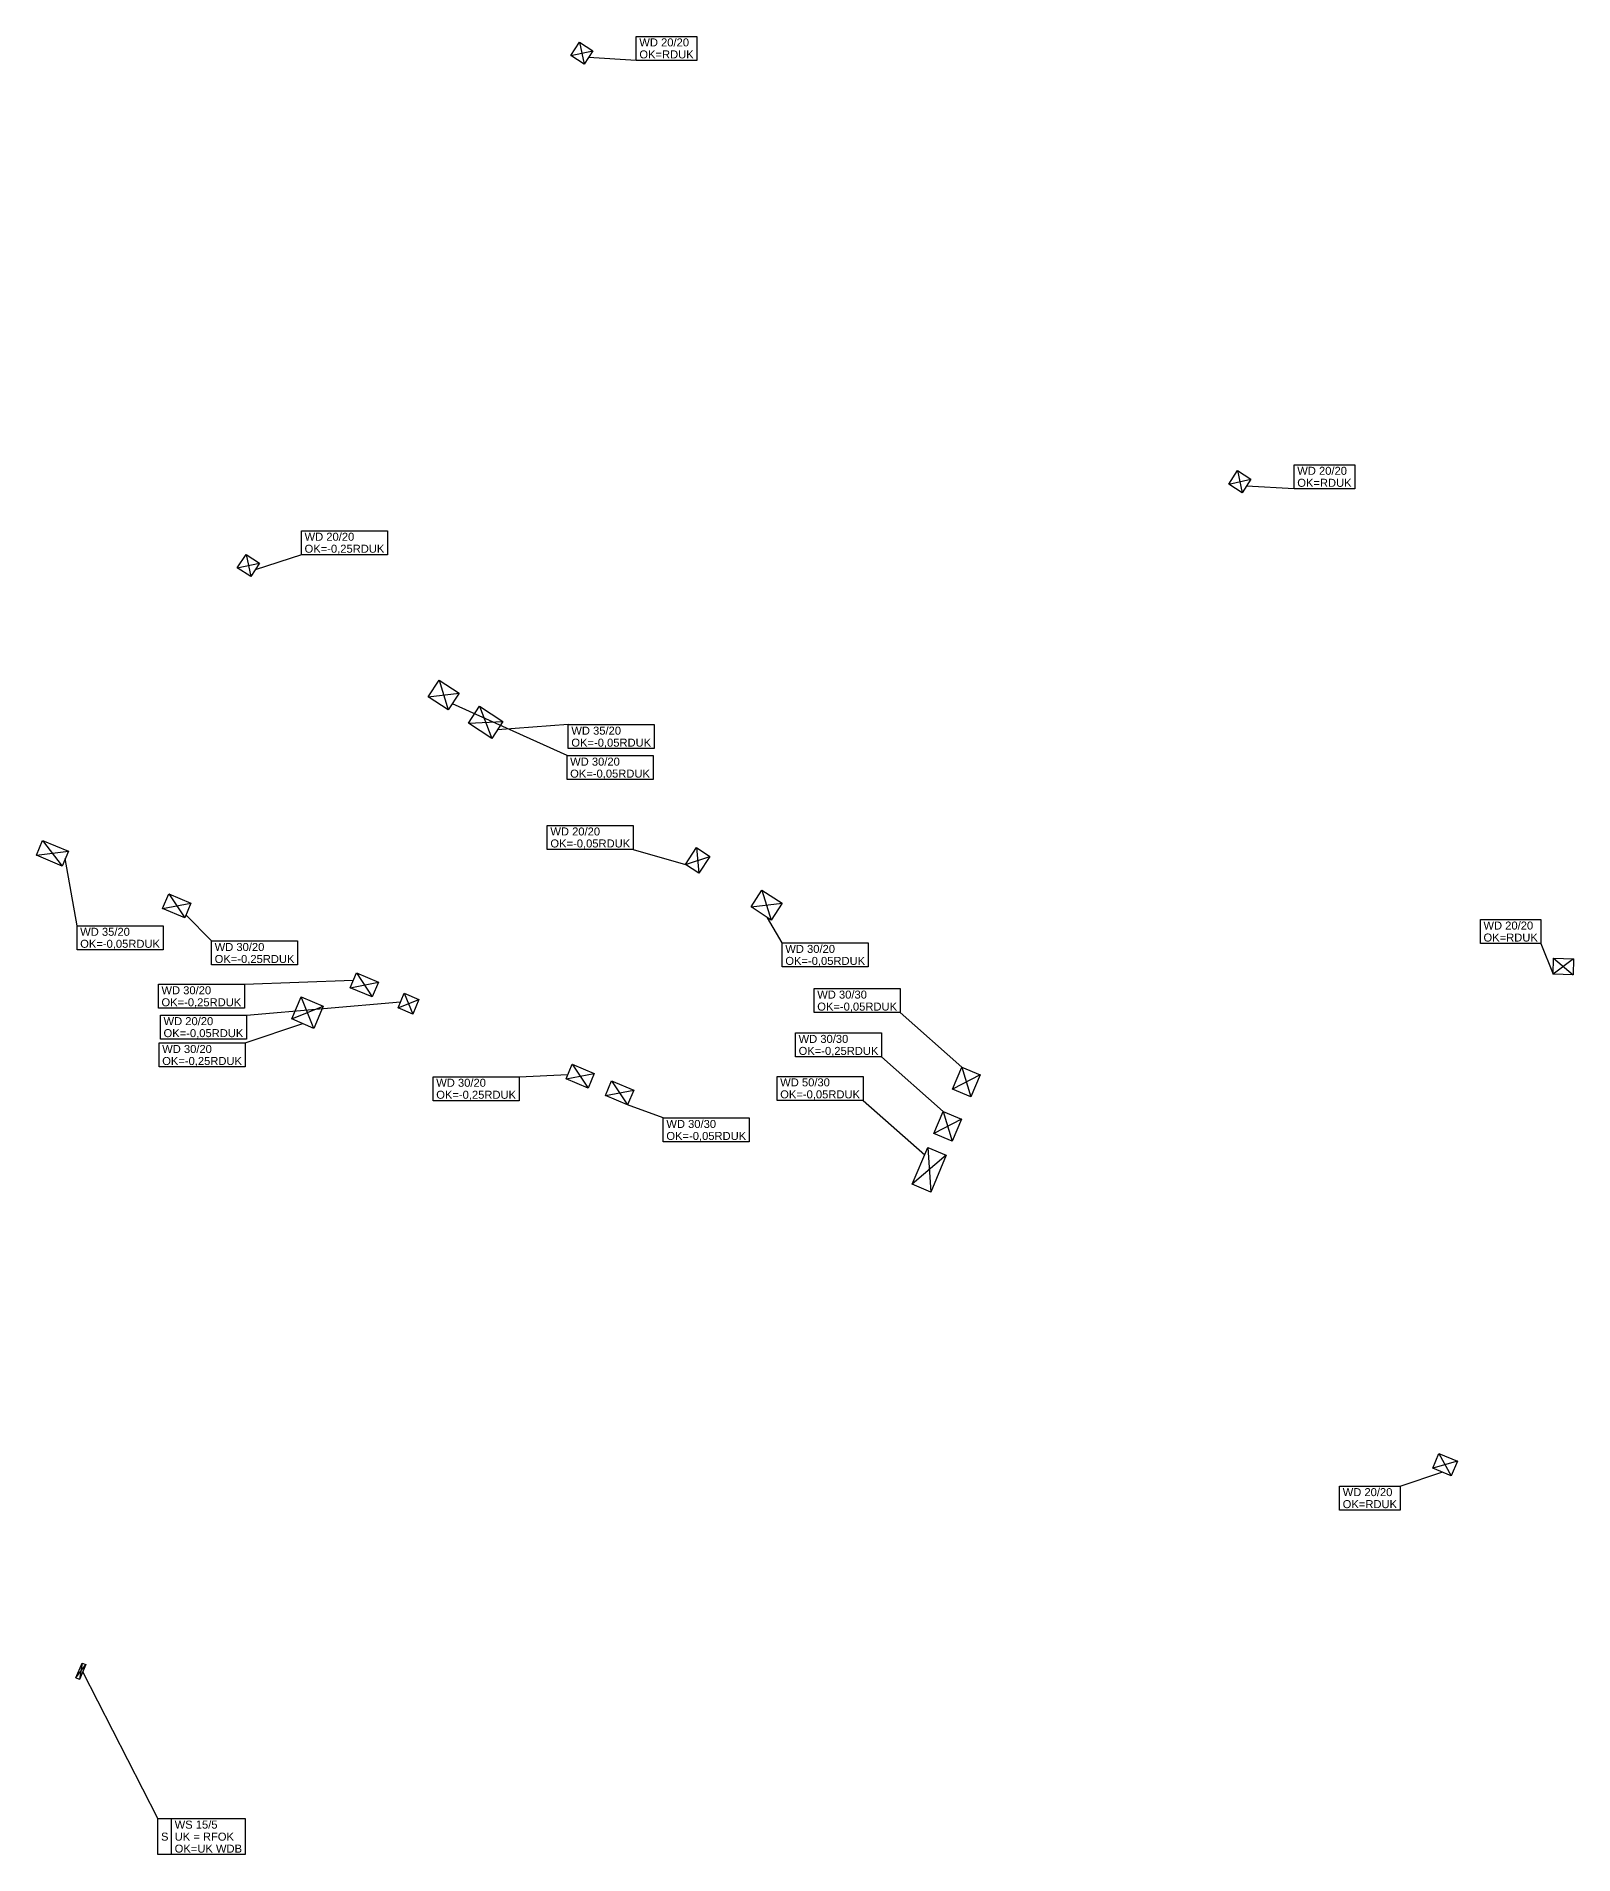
# Model space of a CAD drawing. Extents: x 18.3 to 92.3, y 20.8 to 61.6.
# Drawn here: x 73.04 to 92.26, y 30.75 to 53.48 of the extents above; entities that cross this region are included whole.
import ezdxf

# ---------------------------------------------------------------- set-up
doc = ezdxf.new("R2010")
doc.units = 0
doc.layers.add('Objekt', color=7, linetype='Continuous', lineweight=18)
doc.layers.add('Text', color=1, linetype='Continuous', lineweight=18, true_color=0xff0000)
doc.styles.get("Standard").update_dxf_attribs({"font": 'arial.ttf'})

msp = doc.modelspace()

# ---------------------------------------------------------------- linework, layer by layer
at = {"layer": 'Objekt', "color": 0, "linetype": 'ByBlock', "lineweight": -2, "ltscale": 0.18}
for p, q in [((79.722, 53.236), (79.831, 53.403)), ((79.722, 53.236), (79.998, 53.294)), ((79.889, 53.127), (79.722, 53.236)), ((79.831, 53.403), (79.998, 53.294)), ((79.831, 53.403), (79.889, 53.127)), ((79.998, 53.294), (79.889, 53.127)), ((87.947, 47.88), (88.056, 48.048)), ((88.056, 48.048), (88.223, 47.939)), ((88.056, 48.048), (88.114, 47.771)), ((87.947, 47.88), (88.223, 47.939)), ((88.114, 47.771), (87.947, 47.88)), ((88.223, 47.939), (88.114, 47.771)), ((75.553, 46.833), (75.663, 47)), ((75.553, 46.833), (75.83, 46.891)), ((75.721, 46.724), (75.553, 46.833)), ((75.663, 47), (75.83, 46.891)), ((75.663, 47), (75.721, 46.724)), ((75.83, 46.891), (75.721, 46.724)), ((77.94, 45.22), (78.076, 45.429)), ((77.94, 45.22), (78.328, 45.266)), ((78.076, 45.429), (78.328, 45.266)), ((78.076, 45.429), (78.191, 45.056)), ((78.328, 45.266), (78.191, 45.056)), ((78.191, 45.056), (77.94, 45.22)), ((78.443, 44.892), (78.579, 45.102)), ((78.579, 45.102), (78.872, 44.911)), ((78.579, 45.102), (78.736, 44.701)), ((78.443, 44.892), (78.872, 44.911)), ((78.736, 44.701), (78.443, 44.892)), ((78.872, 44.911), (78.736, 44.701)), ((73.041, 43.241), (73.119, 43.425)), ((73.119, 43.425), (73.441, 43.289)), ((73.119, 43.425), (73.363, 43.105)), ((73.041, 43.241), (73.441, 43.289)), ((73.363, 43.105), (73.041, 43.241)), ((73.441, 43.289), (73.363, 43.105)), ((81.156, 43.126), (81.292, 43.335)), ((81.156, 43.126), (81.46, 43.226)), ((81.292, 43.335), (81.46, 43.226)), ((81.292, 43.335), (81.324, 43.017)), ((81.46, 43.226), (81.324, 43.017)), ((81.324, 43.017), (81.156, 43.126)), ((74.618, 42.575), (74.696, 42.759)), ((74.696, 42.759), (74.973, 42.642)), ((74.696, 42.759), (74.895, 42.458)), ((81.975, 42.593), (82.111, 42.802)), ((82.111, 42.802), (82.363, 42.639)), ((82.111, 42.802), (82.226, 42.429)), ((74.618, 42.575), (74.973, 42.642)), ((74.895, 42.458), (74.618, 42.575)), ((74.973, 42.642), (74.895, 42.458)), ((81.975, 42.593), (82.363, 42.639)), ((82.226, 42.429), (81.975, 42.593)), ((82.363, 42.639), (82.226, 42.429)), ((92.002, 41.754), (92.009, 41.953)), ((92.259, 41.944), (92.002, 41.754)), ((92.009, 41.953), (92.259, 41.944)), ((92.009, 41.953), (92.252, 41.744)), ((92.259, 41.944), (92.252, 41.744)), ((76.963, 41.584), (77.041, 41.769)), ((76.963, 41.584), (77.317, 41.652)), ((77.041, 41.769), (77.317, 41.652)), ((77.041, 41.769), (77.239, 41.468)), ((77.317, 41.652), (77.239, 41.468)), ((92.252, 41.744), (92.002, 41.754)), ((76.233, 41.193), (76.35, 41.47)), ((76.35, 41.47), (76.626, 41.353)), ((76.509, 41.076), (76.35, 41.47)), ((77.239, 41.468), (76.963, 41.584)), ((77.562, 41.332), (77.639, 41.516)), ((77.562, 41.332), (77.824, 41.438)), ((77.639, 41.516), (77.824, 41.438)), ((77.639, 41.516), (77.746, 41.254)), ((77.824, 41.438), (77.746, 41.254)), ((76.233, 41.193), (76.626, 41.353)), ((76.509, 41.076), (76.233, 41.193)), ((76.626, 41.353), (76.509, 41.076)), ((77.746, 41.254), (77.562, 41.332)), ((79.662, 40.444), (79.74, 40.629)), ((79.662, 40.444), (80.016, 40.512)), ((79.74, 40.629), (80.016, 40.512)), ((79.74, 40.629), (79.938, 40.328)), ((80.016, 40.512), (79.938, 40.328)), ((84.492, 40.316), (84.609, 40.592)), ((84.839, 40.495), (84.492, 40.316)), ((84.609, 40.592), (84.839, 40.495)), ((84.609, 40.592), (84.723, 40.218)), ((84.839, 40.495), (84.723, 40.218)), ((79.938, 40.328), (79.662, 40.444)), ((80.155, 40.236), (80.232, 40.42)), ((80.155, 40.236), (80.509, 40.304)), ((80.431, 40.119), (80.155, 40.236)), ((80.232, 40.42), (80.509, 40.304)), ((80.232, 40.42), (80.431, 40.119)), ((80.509, 40.304), (80.431, 40.119)), ((84.723, 40.218), (84.492, 40.316)), ((84.259, 39.762), (84.375, 40.038)), ((84.375, 40.038), (84.606, 39.941)), ((84.375, 40.038), (84.489, 39.665)), ((84.606, 39.941), (84.259, 39.762)), ((84.606, 39.941), (84.489, 39.665)), ((83.99, 39.127), (84.185, 39.588)), ((84.185, 39.588), (84.415, 39.491)), ((84.185, 39.588), (84.221, 39.03)), ((84.489, 39.665), (84.259, 39.762)), ((84.415, 39.491), (83.99, 39.127)), ((84.415, 39.491), (84.221, 39.03)), ((84.221, 39.03), (83.99, 39.127)), ((90.498, 35.578), (90.575, 35.762)), ((90.575, 35.762), (90.806, 35.665)), ((90.575, 35.762), (90.728, 35.481)), ((90.806, 35.665), (90.498, 35.578)), ((90.728, 35.481), (90.498, 35.578)), ((90.806, 35.665), (90.728, 35.481)), ((73.536, 32.958), (73.613, 33.142)), ((73.536, 32.958), (73.659, 33.123)), ((73.582, 32.939), (73.536, 32.958)), ((73.613, 33.142), (73.582, 32.939)), ((73.659, 33.123), (73.582, 32.939)), ((73.613, 33.142), (73.659, 33.123))]:
    msp.add_line(p, q, dxfattribs=at)
at = {"layer": 'Text', "color": 0, "linetype": 'ByBlock', "lineweight": -2, "ltscale": 0.18}
for p, q in [((80.54, 53.175), (80.54, 53.475)), ((80.54, 53.475), (81.297, 53.475)), ((81.297, 53.475), (81.297, 53.175)), ((80.54, 53.175), (79.944, 53.21)), ((81.297, 53.175), (80.54, 53.175)), ((88.765, 47.82), (88.765, 48.12)), ((88.765, 48.12), (89.522, 48.12)), ((89.522, 48.12), (89.522, 47.82)), ((88.765, 47.82), (88.169, 47.855)), ((89.522, 47.82), (88.765, 47.82)), ((76.355, 46.996), (76.355, 47.296)), ((76.355, 47.296), (77.43, 47.296)), ((77.43, 47.296), (77.43, 46.996)), ((76.355, 46.996), (75.776, 46.808)), ((77.43, 46.996), (76.355, 46.996)), ((79.675, 44.485), (78.242, 45.134)), ((79.69, 44.872), (78.804, 44.806)), ((79.69, 44.572), (79.69, 44.872)), ((79.69, 44.872), (80.765, 44.872)), ((80.765, 44.872), (80.765, 44.572)), ((80.765, 44.572), (79.69, 44.572)), ((79.675, 44.185), (79.675, 44.485)), ((79.675, 44.485), (80.75, 44.485)), ((80.75, 44.485), (80.75, 44.185)), ((80.75, 44.185), (79.675, 44.185)), ((79.428, 43.312), (79.428, 43.612)), ((79.428, 43.612), (80.503, 43.612)), ((80.503, 43.612), (80.503, 43.312)), ((73.55, 42.358), (73.402, 43.197)), ((80.503, 43.312), (79.428, 43.312)), ((80.503, 43.312), (81.156, 43.126)), ((73.55, 42.058), (73.55, 42.358)), ((73.55, 42.358), (74.625, 42.358)), ((74.625, 42.358), (74.625, 42.058)), ((75.231, 42.168), (74.91, 42.495)), ((82.365, 42.144), (82.183, 42.458)), ((91.093, 42.136), (91.093, 42.436)), ((91.093, 42.436), (91.85, 42.436)), ((91.85, 42.436), (91.85, 42.136)), ((74.625, 42.058), (73.55, 42.058)), ((75.231, 41.868), (75.231, 42.168)), ((75.231, 42.168), (76.306, 42.168)), ((76.306, 42.168), (76.306, 41.868)), ((82.365, 41.844), (82.365, 42.144)), ((82.365, 42.144), (83.44, 42.144)), ((83.44, 42.144), (83.44, 41.844)), ((91.85, 42.136), (91.093, 42.136)), ((91.85, 42.136), (92.002, 41.754)), ((76.306, 41.868), (75.231, 41.868)), ((83.44, 41.844), (82.365, 41.844)), ((74.566, 41.327), (74.566, 41.627)), ((74.566, 41.627), (75.641, 41.627)), ((75.641, 41.627), (77.002, 41.677)), ((75.641, 41.627), (75.641, 41.327)), ((75.667, 41.241), (77.594, 41.408)), ((82.764, 41.273), (82.764, 41.573)), ((82.764, 41.573), (83.839, 41.573)), ((83.839, 41.573), (83.839, 41.273)), ((75.641, 41.327), (74.566, 41.327)), ((74.592, 40.941), (74.592, 41.241)), ((74.592, 41.241), (75.667, 41.241)), ((75.667, 41.241), (75.667, 40.941)), ((83.839, 41.273), (82.764, 41.273)), ((83.839, 41.273), (84.609, 40.592)), ((75.667, 40.941), (74.592, 40.941)), ((75.65, 40.893), (76.371, 41.135)), ((82.531, 40.719), (82.531, 41.019)), ((82.531, 41.019), (83.606, 41.019)), ((83.606, 41.019), (83.606, 40.719)), ((74.575, 40.593), (74.575, 40.893)), ((74.575, 40.893), (75.65, 40.893)), ((75.65, 40.893), (75.65, 40.593)), ((83.606, 40.719), (82.531, 40.719)), ((83.606, 40.719), (84.375, 40.038)), ((75.65, 40.593), (74.575, 40.593)), ((78.001, 40.171), (78.001, 40.471)), ((78.001, 40.471), (79.076, 40.471)), ((79.076, 40.471), (79.686, 40.501)), ((79.076, 40.471), (79.076, 40.171)), ((82.301, 40.176), (82.301, 40.476)), ((82.301, 40.476), (83.376, 40.476)), ((83.376, 40.476), (83.376, 40.176)), ((79.076, 40.171), (78.001, 40.171)), ((80.878, 39.956), (80.431, 40.119)), ((83.376, 40.176), (82.301, 40.176)), ((83.376, 40.176), (84.146, 39.496)), ((80.878, 39.656), (80.878, 39.956)), ((80.878, 39.956), (81.953, 39.956)), ((81.953, 39.956), (81.953, 39.656)), ((81.953, 39.656), (80.878, 39.656)), ((90.09, 35.354), (90.613, 35.529)), ((89.333, 35.054), (89.333, 35.354)), ((89.333, 35.354), (90.09, 35.354)), ((90.09, 35.354), (90.09, 35.054)), ((90.09, 35.054), (89.333, 35.054)), ((74.56, 31.198), (73.621, 33.031)), ((74.56, 30.748), (74.56, 31.198)), ((74.56, 31.198), (75.65, 31.198)), ((74.731, 30.748), (74.731, 31.198)), ((75.65, 31.198), (75.65, 30.748)), ((75.65, 30.748), (74.56, 30.748))]:
    msp.add_line(p, q, dxfattribs=at)

# ---------------------------------------------------------------- texts
at = {"layer": 'Text', "color": 0, "linetype": 'ByBlock', "lineweight": -2, "ltscale": 0.18, "char_height": 0.1, "attachment_point": 1}
for s, insert in [('{\\fArial; WD 20/20 }', (80.54, 53.45)), ('{\\fArial; OK=RDUK }', (80.54, 53.3)), ('{\\fArial; WD 20/20 }', (88.765, 48.095)), ('{\\fArial; OK=RDUK }', (88.765, 47.945)), ('{\\fArial; WD 20/20 }', (76.355, 47.271)), ('{\\fArial; OK=-0,25RDUK }', (76.355, 47.121)), ('{\\fArial; WD 35/20 }', (79.69, 44.847)), ('{\\fArial; OK=-0,05RDUK }', (79.69, 44.697)), ('{\\fArial; WD 30/20 }', (79.675, 44.46)), ('{\\fArial; OK=-0,05RDUK }', (79.675, 44.31)), ('{\\fArial; WD 20/20 }', (79.428, 43.587)), ('{\\fArial; OK=-0,05RDUK }', (79.428, 43.437)), ('{\\fArial; WD 35/20 }', (73.55, 42.333)), ('{\\fArial; WD 20/20 }', (91.093, 42.411)), ('{\\fArial; OK=-0,05RDUK }', (73.55, 42.183)), ('{\\fArial; WD 30/20 }', (75.231, 42.143)), ('{\\fArial; WD 30/20 }', (82.365, 42.119)), ('{\\fArial; OK=RDUK }', (91.093, 42.261)), ('{\\fArial; OK=-0,25RDUK }', (75.231, 41.993)), ('{\\fArial; OK=-0,05RDUK }', (82.365, 41.969)), ('{\\fArial; WD 30/20 }', (74.566, 41.602)), ('{\\fArial; OK=-0,25RDUK }', (74.566, 41.452)), ('{\\fArial; WD 30/30 }', (82.764, 41.548)), ('{\\fArial; OK=-0,05RDUK }', (82.764, 41.398)), ('{\\fArial; WD 20/20 }', (74.592, 41.216)), ('{\\fArial; OK=-0,05RDUK }', (74.592, 41.066)), ('{\\fArial; WD 30/30 }', (82.531, 40.994)), ('{\\fArial; WD 30/20 }', (74.575, 40.868)), ('{\\fArial; OK=-0,25RDUK }', (74.575, 40.718)), ('{\\fArial; OK=-0,25RDUK }', (82.531, 40.844)), ('{\\fArial; WD 50/30 }', (82.301, 40.451)), ('{\\fArial; WD 30/20 }', (78.001, 40.446)), ('{\\fArial; OK=-0,25RDUK }', (78.001, 40.296)), ('{\\fArial; OK=-0,05RDUK }', (82.301, 40.301)), ('{\\fArial; WD 30/30 }', (80.878, 39.931)), ('{\\fArial; OK=-0,05RDUK }', (80.878, 39.781)), ('{\\fArial; WD 20/20 }', (89.333, 35.329)), ('{\\fArial; OK=RDUK }', (89.333, 35.179)), ('{\\fArial; WS 15/5 }', (74.731, 31.173)), ('{\\fArial; UK = RFOK }', (74.731, 31.023)), ('{\\fArial; OK=UK WDB }', (74.731, 30.873))]:
    msp.add_mtext(s, dxfattribs=dict(at, insert=insert))
at = {"layer": 'Text', "color": 3, "linetype": 'ByBlock', "lineweight": -2, "ltscale": 0.18, "true_color": 0x00ff00, "insert": (74.599, 31.023), "char_height": 0.1, "attachment_point": 1}
msp.add_mtext('{\\fArial;S}', dxfattribs=at)

doc.saveas('drawing.dxf')
